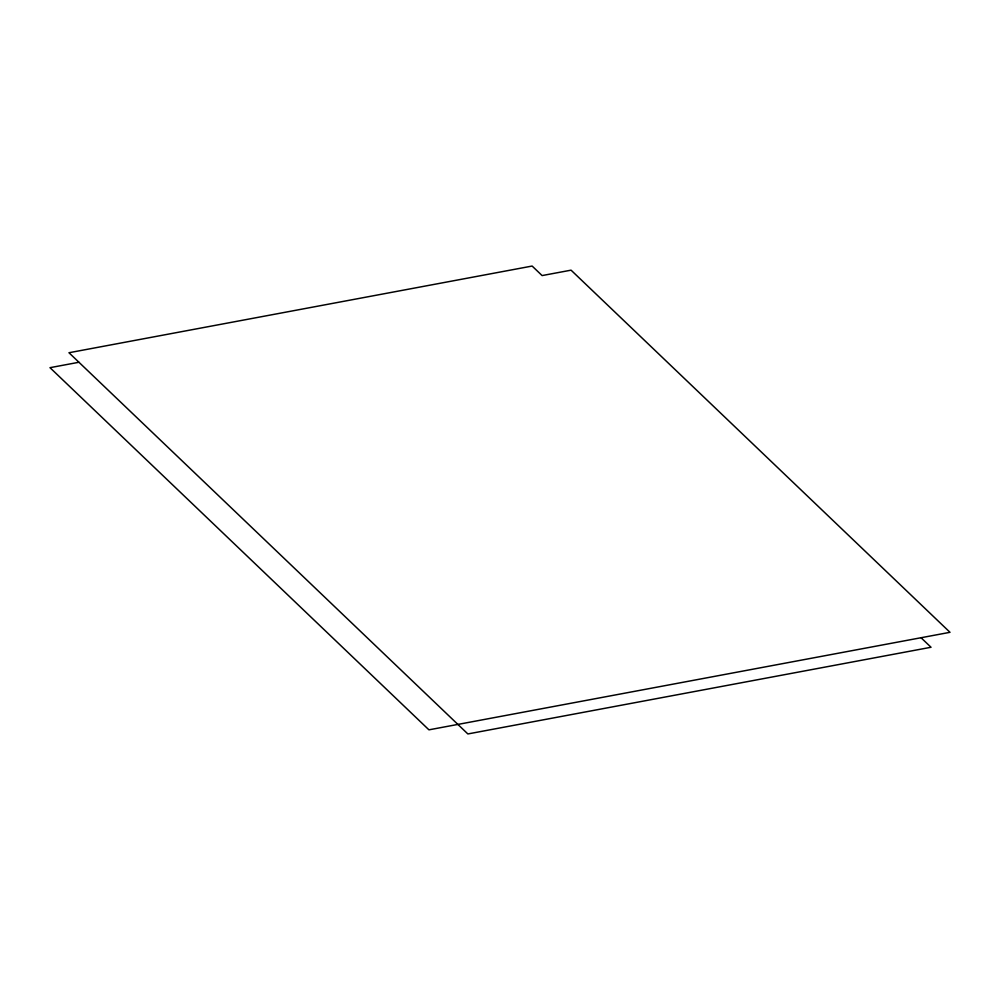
<?xml version="1.0" encoding="UTF-8"?>
<svg xmlns="http://www.w3.org/2000/svg" width="1000" height="1000" viewBox="0 0 1000 1000"><rect width="100%" height="100%" fill="white"/><g stroke="black" fill="none" stroke-linecap="round" stroke-linejoin="round"><path stroke-width="1.5" d="M78.95 362.262L50 367.675L428.938 729.837L950 632.312L571.062 270.163L542.1 275.575L532.137 266.05L68.975 352.738L467.863 733.95L931.025 647.262L921.05 637.737"/></g></svg>
